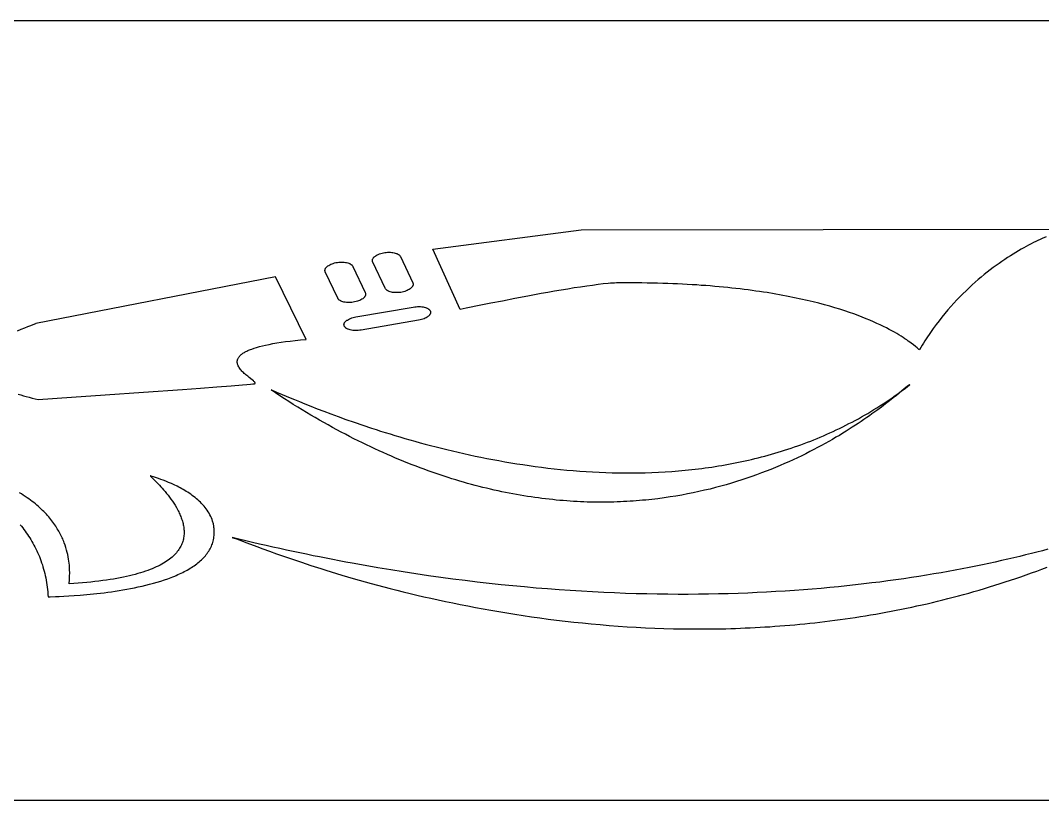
# Model space of a CAD drawing. Extents: x 3.2 to 84.5, y 37.4 to 61.3.
# Drawn here: x 25.96 to 40.37, y 50.27 to 61.27 of the extents above; entities that cross this region are included whole.
import ezdxf

# ---------------------------------------------------------------- set-up
doc = ezdxf.new("R2010")
doc.units = 0
doc.layers.add('IMPORT_-_LAMP', color=18, linetype='CONTINUOUS')

msp = doc.modelspace()

# ---------------------------------------------------------------- linework, layer by layer
at = {"layer": 'IMPORT_-_LAMP'}
for points in [[(23.443, 50.267), (23.443, 50.735), (3.192, 50.735), (3.193, 53.567), (3.193, 57.967), (3.193, 60.799), (23.443, 60.799), (23.442, 61.267), (43.692, 61.267), (43.692, 60.799), (63.942, 60.799), (63.942, 61.267), (84.192, 61.267), (84.192, 50.267), (63.942, 50.267), (63.942, 50.735), (43.692, 50.735), (43.692, 50.267)], [(31.074, 57.991), (31.094, 57.995), (31.114, 57.997), (31.133, 57.999), (31.153, 57.999), (31.172, 57.999), (31.19, 57.997), (31.207, 57.995), (31.224, 57.992), (31.24, 57.988), (31.254, 57.983), (31.261, 57.98), (31.267, 57.977), (31.274, 57.974), (31.279, 57.971), (31.285, 57.967), (31.29, 57.964), (31.295, 57.96), (31.299, 57.956), (31.303, 57.952), (31.306, 57.947), (31.309, 57.943), (31.312, 57.938), (31.487, 57.568), (31.489, 57.564), (31.491, 57.559), (31.492, 57.554), (31.492, 57.549), (31.492, 57.544), (31.492, 57.539), (31.491, 57.534), (31.489, 57.529), (31.487, 57.524), (31.485, 57.52), (31.482, 57.515), (31.479, 57.51), (31.475, 57.505), (31.471, 57.501), (31.466, 57.496), (31.461, 57.492), (31.456, 57.487), (31.45, 57.483), (31.438, 57.474), (31.424, 57.467), (31.409, 57.459), (31.393, 57.453), (31.375, 57.447), (31.356, 57.441), (31.337, 57.437), (31.317, 57.433), (31.297, 57.431), (31.277, 57.429), (31.258, 57.429), (31.239, 57.429), (31.22, 57.431), (31.203, 57.433), (31.186, 57.436), (31.171, 57.44), (31.156, 57.445), (31.149, 57.448), (31.143, 57.451), (31.137, 57.454), (31.131, 57.457), (31.125, 57.461), (31.12, 57.464), (31.115, 57.468), (31.111, 57.472), (31.107, 57.476), (31.104, 57.481), (31.101, 57.485), (31.098, 57.49), (30.923, 57.86), (30.921, 57.864), (30.919, 57.869), (30.919, 57.874), (30.918, 57.879), (30.918, 57.884), (30.919, 57.889), (30.92, 57.894), (30.921, 57.899), (30.923, 57.904), (30.926, 57.908), (30.928, 57.913), (30.932, 57.918), (30.935, 57.923), (30.939, 57.927), (30.944, 57.932), (30.949, 57.936), (30.954, 57.941), (30.96, 57.945), (30.972, 57.954), (30.986, 57.961), (31.001, 57.969), (31.018, 57.975), (31.035, 57.981), (31.054, 57.987)], [(30.404, 57.852), (30.425, 57.856), (30.444, 57.858), (30.464, 57.86), (30.484, 57.86), (30.502, 57.86), (30.521, 57.858), (30.538, 57.856), (30.555, 57.853), (30.57, 57.849), (30.585, 57.844), (30.592, 57.841), (30.598, 57.838), (30.604, 57.835), (30.61, 57.832), (30.616, 57.828), (30.621, 57.825), (30.626, 57.821), (30.63, 57.817), (30.634, 57.813), (30.637, 57.808), (30.64, 57.804), (30.643, 57.799), (30.818, 57.429), (30.82, 57.424), (30.822, 57.42), (30.823, 57.415), (30.823, 57.41), (30.823, 57.405), (30.822, 57.4), (30.821, 57.395), (30.82, 57.39), (30.818, 57.385), (30.816, 57.381), (30.813, 57.376), (30.809, 57.371), (30.806, 57.366), (30.802, 57.362), (30.797, 57.357), (30.792, 57.352), (30.787, 57.348), (30.781, 57.344), (30.769, 57.335), (30.755, 57.328), (30.74, 57.32), (30.723, 57.314), (30.706, 57.307), (30.687, 57.302), (30.668, 57.298), (30.647, 57.294), (30.627, 57.292), (30.608, 57.29), (30.588, 57.29), (30.57, 57.29), (30.551, 57.292), (30.534, 57.294), (30.517, 57.297), (30.502, 57.301), (30.487, 57.306), (30.48, 57.309), (30.474, 57.312), (30.467, 57.315), (30.462, 57.318), (30.456, 57.322), (30.451, 57.325), (30.446, 57.329), (30.442, 57.333), (30.438, 57.337), (30.435, 57.342), (30.432, 57.346), (30.429, 57.351), (30.254, 57.721), (30.252, 57.725), (30.25, 57.73), (30.249, 57.735), (30.249, 57.74), (30.249, 57.745), (30.25, 57.75), (30.251, 57.755), (30.252, 57.76), (30.254, 57.764), (30.256, 57.769), (30.259, 57.774), (30.263, 57.779), (30.266, 57.784), (30.27, 57.788), (30.275, 57.793), (30.28, 57.797), (30.285, 57.802), (30.291, 57.806), (30.303, 57.814), (30.317, 57.822), (30.332, 57.83), (30.349, 57.836), (30.366, 57.842), (30.385, 57.848)], [(30.521, 56.959), (30.519, 56.964), (30.518, 56.969), (30.517, 56.973), (30.517, 56.978), (30.518, 56.983), (30.519, 56.988), (30.52, 56.993), (30.522, 56.998), (30.524, 57.003), (30.527, 57.007), (30.531, 57.012), (30.534, 57.017), (30.538, 57.021), (30.543, 57.026), (30.548, 57.03), (30.553, 57.035), (30.559, 57.039), (30.565, 57.043), (30.579, 57.051), (30.594, 57.059), (30.61, 57.066), (30.627, 57.072), (30.645, 57.078), (30.665, 57.083), (30.685, 57.087), (31.495, 57.226), (31.516, 57.229), (31.536, 57.231), (31.556, 57.233), (31.576, 57.233), (31.596, 57.232), (31.614, 57.23), (31.632, 57.227), (31.649, 57.224), (31.665, 57.219), (31.679, 57.214), (31.686, 57.211), (31.692, 57.208), (31.698, 57.205), (31.704, 57.202), (31.709, 57.198), (31.714, 57.194), (31.719, 57.19), (31.723, 57.186), (31.727, 57.182), (31.73, 57.177), (31.733, 57.173), (31.735, 57.168), (31.736, 57.163), (31.738, 57.158), (31.738, 57.154), (31.738, 57.149), (31.738, 57.144), (31.737, 57.139), (31.735, 57.134), (31.734, 57.129), (31.731, 57.124), (31.728, 57.12), (31.725, 57.115), (31.721, 57.11), (31.717, 57.105), (31.713, 57.101), (31.708, 57.096), (31.702, 57.092), (31.696, 57.088), (31.69, 57.084), (31.677, 57.076), (31.662, 57.068), (31.646, 57.061), (31.629, 57.055), (31.61, 57.049), (31.591, 57.044), (31.57, 57.04), (30.761, 56.901), (30.74, 56.898), (30.719, 56.895), (30.699, 56.894), (30.679, 56.894), (30.66, 56.895), (30.641, 56.897), (30.624, 56.9), (30.607, 56.903), (30.591, 56.908), (30.577, 56.913), (30.57, 56.916), (30.563, 56.919), (30.557, 56.922), (30.551, 56.925), (30.546, 56.929), (30.541, 56.933), (30.537, 56.937), (30.533, 56.941), (30.529, 56.945), (30.526, 56.949), (30.523, 56.954)], [(29.489, 56.057), (29.492, 56.057), (29.497, 56.055), (29.513, 56.05), (29.536, 56.04), (29.566, 56.028), (29.648, 55.993), (29.757, 55.947), (29.821, 55.921), (29.891, 55.892), (29.968, 55.861), (30.05, 55.828), (30.139, 55.793), (30.232, 55.757), (30.332, 55.72), (30.437, 55.681), (30.546, 55.642), (30.661, 55.601), (30.781, 55.561), (30.905, 55.519), (30.969, 55.499), (31.034, 55.478), (31.1, 55.457), (31.167, 55.436), (31.235, 55.416), (31.304, 55.395), (31.374, 55.374), (31.445, 55.354), (31.517, 55.334), (31.59, 55.313), (31.664, 55.293), (31.739, 55.274), (31.815, 55.254), (31.891, 55.235), (31.969, 55.216), (32.047, 55.197), (32.126, 55.179), (32.205, 55.16), (32.286, 55.143), (32.367, 55.125), (32.449, 55.108), (32.532, 55.092), (32.615, 55.076), (32.699, 55.06), (32.784, 55.045), (32.869, 55.031), (32.955, 55.017), (33.041, 55.004), (33.128, 54.991), (33.215, 54.979), (33.303, 54.967), (33.392, 54.956), (33.481, 54.946), (33.57, 54.937), (33.66, 54.928), (33.75, 54.92), (33.841, 54.913), (33.932, 54.907), (34.023, 54.901), (34.115, 54.896), (34.207, 54.893), (34.299, 54.89), (34.391, 54.888), (34.484, 54.887), (34.577, 54.887), (34.67, 54.888), (34.764, 54.89), (34.857, 54.893), (34.951, 54.897), (35.044, 54.902), (35.138, 54.908), (35.232, 54.915), (35.326, 54.924), (35.42, 54.934), (35.467, 54.939), (35.514, 54.945), (35.561, 54.951), (35.608, 54.957), (35.656, 54.963), (35.703, 54.97), (35.75, 54.977), (35.797, 54.985), (35.844, 54.993), (35.89, 55.001), (35.937, 55.009), (35.984, 55.018), (36.031, 55.027), (36.078, 55.037), (36.125, 55.047), (36.172, 55.057), (36.219, 55.067), (36.265, 55.078), (36.312, 55.089), (36.359, 55.101), (36.405, 55.113), (36.452, 55.125), (36.498, 55.138), (36.545, 55.151), (36.591, 55.164), (36.637, 55.178), (36.684, 55.192), (36.73, 55.207), (36.776, 55.222), (36.822, 55.237), (36.868, 55.253), (36.914, 55.269), (36.96, 55.285), (37.006, 55.302), (37.051, 55.319), (37.097, 55.337), (37.142, 55.355), (37.188, 55.374), (37.233, 55.393), (37.278, 55.412), (37.324, 55.432), (37.369, 55.452), (37.414, 55.472), (37.458, 55.493), (37.503, 55.515), (37.548, 55.537), (37.592, 55.559), (37.637, 55.582), (37.681, 55.605), (37.725, 55.628), (37.769, 55.652), (37.813, 55.677), (37.857, 55.702), (37.901, 55.727), (37.944, 55.753), (37.987, 55.78), (38.031, 55.806), (38.074, 55.834), (38.117, 55.861), (38.16, 55.89), (38.202, 55.918), (38.245, 55.947), (38.287, 55.977), (38.329, 56.007), (38.371, 56.038), (38.413, 56.069), (38.455, 56.1), (38.497, 56.133), (38.494, 56.132), (38.49, 56.13), (38.485, 56.127), (38.478, 56.122), (38.461, 56.109), (38.44, 56.092), (38.382, 56.044), (38.305, 55.981), (38.259, 55.944), (38.209, 55.905), (38.153, 55.862), (38.094, 55.816), (38.029, 55.769), (37.96, 55.719), (37.924, 55.693), (37.887, 55.667), (37.848, 55.64), (37.809, 55.614), (37.768, 55.586), (37.727, 55.559), (37.684, 55.531), (37.64, 55.503), (37.595, 55.475), (37.548, 55.446), (37.501, 55.417), (37.453, 55.389), (37.403, 55.36), (37.353, 55.331), (37.301, 55.302), (37.249, 55.273), (37.195, 55.244), (37.14, 55.215), (37.085, 55.187), (37.028, 55.158), (36.97, 55.129), (36.911, 55.101), (36.851, 55.073), (36.79, 55.045), (36.728, 55.018), (36.665, 54.991), (36.601, 54.964), (36.536, 54.937), (36.47, 54.911), (36.403, 54.886), (36.335, 54.86), (36.266, 54.836), (36.196, 54.812), (36.125, 54.788), (36.053, 54.765), (35.98, 54.743), (35.906, 54.721), (35.831, 54.7), (35.755, 54.68), (35.678, 54.66), (35.6, 54.642), (35.522, 54.624), (35.442, 54.607), (35.361, 54.591), (35.28, 54.575), (35.197, 54.561), (35.114, 54.548), (35.03, 54.535), (34.944, 54.524), (34.858, 54.514), (34.815, 54.509), (34.771, 54.505), (34.727, 54.501), (34.683, 54.497), (34.639, 54.493), (34.594, 54.49), (34.55, 54.487), (34.505, 54.484), (34.459, 54.482), (34.414, 54.48), (34.368, 54.478), (34.323, 54.477), (34.276, 54.476), (34.23, 54.475), (34.184, 54.474), (34.137, 54.474), (34.09, 54.474), (34.043, 54.475), (33.995, 54.476), (33.948, 54.477), (33.9, 54.479), (33.852, 54.481), (33.804, 54.483), (33.755, 54.486), (33.706, 54.489), (33.658, 54.492), (33.608, 54.496), (33.559, 54.5), (33.51, 54.505), (33.46, 54.51), (33.41, 54.515), (33.36, 54.521), (33.309, 54.527), (33.259, 54.534), (33.208, 54.541), (33.157, 54.548), (33.106, 54.556), (33.054, 54.564), (33.003, 54.573), (32.951, 54.582), (32.899, 54.591), (32.847, 54.601), (32.794, 54.612), (32.742, 54.622), (32.689, 54.634), (32.636, 54.645), (32.583, 54.658), (32.529, 54.67), (32.475, 54.683), (32.422, 54.697), (32.368, 54.711), (32.313, 54.725), (32.259, 54.74), (32.204, 54.756), (32.15, 54.772), (32.095, 54.788), (32.039, 54.805), (31.984, 54.823), (31.928, 54.841), (31.873, 54.859), (31.817, 54.878), (31.76, 54.898), (31.704, 54.918), (31.647, 54.938), (31.591, 54.959), (31.534, 54.981), (31.477, 55.003), (31.419, 55.025), (31.362, 55.049), (31.304, 55.072), (31.246, 55.097), (31.188, 55.121), (31.13, 55.147), (31.071, 55.173), (31.013, 55.199), (30.954, 55.226), (30.895, 55.254), (30.836, 55.282), (30.777, 55.311), (30.717, 55.34), (30.657, 55.37), (30.597, 55.401), (30.537, 55.432), (30.477, 55.464), (30.417, 55.496), (30.356, 55.529), (30.295, 55.563), (30.234, 55.597), (30.173, 55.632), (30.112, 55.667), (30.05, 55.703), (29.989, 55.74), (29.927, 55.778), (29.865, 55.816), (29.802, 55.854), (29.74, 55.893), (29.677, 55.933), (29.615, 55.974), (29.552, 56.015)]]:
    msp.add_lwpolyline(points, close=True, dxfattribs=at)
for points in [[(40.417, 58.218), (40.361, 58.193), (40.332, 58.179), (40.301, 58.165), (40.27, 58.15), (40.237, 58.134), (40.204, 58.117), (40.17, 58.099), (40.135, 58.08), (40.1, 58.061), (40.063, 58.04), (40.027, 58.019), (39.989, 57.996), (39.951, 57.973), (39.912, 57.949), (39.872, 57.923), (39.833, 57.897), (39.792, 57.87), (39.752, 57.841), (39.711, 57.812), (39.669, 57.782), (39.627, 57.75), (39.585, 57.717), (39.543, 57.684), (39.501, 57.649), (39.458, 57.613), (39.415, 57.575), (39.372, 57.537), (39.33, 57.497), (39.287, 57.456), (39.244, 57.414), (39.201, 57.371), (39.158, 57.327), (39.116, 57.281), (39.074, 57.234), (39.031, 57.185), (38.99, 57.135), (38.948, 57.084), (38.907, 57.032), (38.866, 56.978), (38.826, 56.923), (38.805, 56.895), (38.786, 56.866), (38.766, 56.837), (38.746, 56.808), (38.726, 56.778), (38.707, 56.749), (38.688, 56.718), (38.669, 56.688), (38.65, 56.657), (38.631, 56.625), (38.628, 56.626), (38.624, 56.629), (38.613, 56.638), (38.597, 56.651), (38.575, 56.669), (38.548, 56.691), (38.514, 56.717), (38.494, 56.731), (38.473, 56.746), (38.451, 56.762), (38.426, 56.779), (38.4, 56.796), (38.372, 56.814), (38.342, 56.832), (38.311, 56.851), (38.277, 56.871), (38.241, 56.891), (38.203, 56.911), (38.164, 56.932), (38.122, 56.953), (38.078, 56.974), (38.031, 56.996), (37.983, 57.018), (37.932, 57.04), (37.879, 57.062), (37.824, 57.084), (37.766, 57.106), (37.705, 57.128), (37.643, 57.15), (37.578, 57.172), (37.51, 57.194), (37.439, 57.216), (37.366, 57.237), (37.291, 57.258), (37.212, 57.279), (37.131, 57.3), (37.047, 57.32), (36.96, 57.339), (36.871, 57.358), (36.778, 57.377), (36.682, 57.395), (36.584, 57.412), (36.482, 57.429), (36.43, 57.437), (36.377, 57.445), (36.324, 57.452), (36.27, 57.46), (36.215, 57.467), (36.159, 57.474), (36.102, 57.481), (36.044, 57.488), (35.986, 57.494), (35.927, 57.5), (35.867, 57.506), (35.806, 57.512), (35.745, 57.517), (35.682, 57.523), (35.619, 57.528), (35.555, 57.532), (35.49, 57.537), (35.424, 57.541), (35.357, 57.545), (35.29, 57.548), (35.221, 57.552), (35.152, 57.555), (35.082, 57.557), (35.011, 57.56), (34.939, 57.562), (34.866, 57.564), (34.792, 57.565), (34.717, 57.566), (34.642, 57.567), (34.565, 57.568), (34.488, 57.568), (34.409, 57.568), (34.385, 57.567), (34.36, 57.566), (34.332, 57.565), (34.303, 57.563), (34.273, 57.561), (34.241, 57.558), (34.172, 57.551), (34.099, 57.542), (34.021, 57.532), (33.939, 57.521), (33.853, 57.508), (33.765, 57.495), (33.674, 57.48), (33.581, 57.465), (33.487, 57.449), (33.392, 57.432), (33.297, 57.415), (33.108, 57.38), (32.924, 57.345), (32.75, 57.311), (32.59, 57.28), (32.449, 57.251), (32.24, 57.209), (32.157, 57.191), (31.769, 58.043), (33.861, 58.313), (40.685, 58.323)], [(25.923, 55.998), (25.96, 55.987), (25.998, 55.976), (26.037, 55.965), (26.078, 55.954), (26.12, 55.943), (26.163, 55.932), (26.208, 55.922), (26.677, 55.954), (27.149, 55.987), (27.692, 56.025), (28.239, 56.065), (28.494, 56.083), (28.726, 56.101), (28.926, 56.116), (29.086, 56.129), (29.149, 56.134), (29.199, 56.139), (29.234, 56.143), (29.255, 56.145), (29.26, 56.147), (29.263, 56.148), (29.264, 56.149), (29.265, 56.15), (29.266, 56.151), (29.267, 56.153), (29.267, 56.155), (29.266, 56.156), (29.266, 56.158), (29.263, 56.162), (29.259, 56.167), (29.255, 56.173), (29.248, 56.178), (29.241, 56.185), (29.225, 56.198), (29.183, 56.231), (29.16, 56.25), (29.136, 56.27), (29.124, 56.28), (29.112, 56.291), (29.101, 56.302), (29.089, 56.313), (29.079, 56.324), (29.068, 56.336), (29.058, 56.347), (29.049, 56.359), (29.041, 56.372), (29.034, 56.384), (29.027, 56.396), (29.022, 56.409), (29.018, 56.421), (29.016, 56.428), (29.015, 56.434), (29.014, 56.44), (29.013, 56.447), (29.013, 56.453), (29.013, 56.46), (29.014, 56.466), (29.015, 56.472), (29.016, 56.479), (29.018, 56.485), (29.02, 56.492), (29.022, 56.498), (29.026, 56.505), (29.029, 56.511), (29.033, 56.517), (29.038, 56.524), (29.043, 56.53), (29.048, 56.536), (29.054, 56.543), (29.061, 56.549), (29.068, 56.555), (29.076, 56.562), (29.084, 56.568), (29.093, 56.574), (29.103, 56.58), (29.113, 56.586), (29.124, 56.593), (29.135, 56.599), (29.147, 56.605), (29.16, 56.611), (29.173, 56.617), (29.187, 56.623), (29.202, 56.629), (29.217, 56.634), (29.25, 56.646), (29.286, 56.657), (29.325, 56.668), (29.368, 56.679), (29.413, 56.69), (29.462, 56.7), (29.514, 56.71), (29.57, 56.72), (29.63, 56.729), (29.693, 56.738), (29.76, 56.747), (29.831, 56.755), (29.906, 56.763), (29.985, 56.77), (29.551, 57.653), (26.175, 56.993), (26.173, 56.992), (26.169, 56.99), (26.154, 56.984), (26.097, 56.962), (26.057, 56.947), (26.012, 56.929), (25.962, 56.908), (25.908, 56.885)], [(25.953, 54.157), (25.971, 54.135), (25.988, 54.112), (26.006, 54.089), (26.023, 54.066), (26.039, 54.043), (26.056, 54.019), (26.072, 53.995), (26.087, 53.971), (26.103, 53.946), (26.118, 53.921), (26.132, 53.896), (26.147, 53.87), (26.16, 53.844), (26.174, 53.817), (26.187, 53.79), (26.199, 53.763), (26.212, 53.735), (26.223, 53.707), (26.234, 53.679), (26.245, 53.65), (26.255, 53.621), (26.265, 53.592), (26.274, 53.562), (26.283, 53.532), (26.292, 53.501), (26.299, 53.47), (26.306, 53.439), (26.313, 53.407), (26.319, 53.375), (26.325, 53.343), (26.33, 53.31), (26.334, 53.276), (26.338, 53.243), (26.341, 53.209), (26.343, 53.174), (26.345, 53.139), (26.354, 53.14), (26.375, 53.141), (26.451, 53.144), (26.504, 53.146), (26.566, 53.149), (26.637, 53.153), (26.715, 53.158), (26.8, 53.164), (26.89, 53.172), (26.938, 53.176), (26.986, 53.181), (27.035, 53.186), (27.086, 53.192), (27.137, 53.198), (27.189, 53.205), (27.241, 53.212), (27.294, 53.22), (27.348, 53.228), (27.402, 53.237), (27.456, 53.247), (27.51, 53.257), (27.564, 53.267), (27.618, 53.279), (27.672, 53.291), (27.725, 53.303), (27.778, 53.317), (27.831, 53.331), (27.883, 53.346), (27.935, 53.362), (27.985, 53.378), (28.035, 53.396), (28.083, 53.414), (28.107, 53.423), (28.131, 53.433), (28.154, 53.443), (28.177, 53.453), (28.2, 53.463), (28.222, 53.474), (28.244, 53.484), (28.266, 53.495), (28.287, 53.506), (28.308, 53.518), (28.328, 53.53), (28.348, 53.542), (28.368, 53.554), (28.387, 53.566), (28.405, 53.579), (28.424, 53.592), (28.441, 53.605), (28.458, 53.618), (28.475, 53.632), (28.491, 53.646), (28.507, 53.66), (28.522, 53.675), (28.536, 53.69), (28.55, 53.705), (28.564, 53.72), (28.576, 53.736), (28.589, 53.751), (28.6, 53.768), (28.611, 53.784), (28.621, 53.801), (28.631, 53.818), (28.64, 53.835), (28.648, 53.853), (28.655, 53.871), (28.662, 53.889), (28.668, 53.907), (28.673, 53.926), (28.678, 53.945), (28.682, 53.965), (28.685, 53.985), (28.687, 54.005), (28.688, 54.025), (28.689, 54.039), (28.689, 54.052), (28.689, 54.066), (28.688, 54.079), (28.687, 54.092), (28.686, 54.105), (28.685, 54.118), (28.683, 54.131), (28.681, 54.144), (28.678, 54.156), (28.676, 54.168), (28.673, 54.181), (28.67, 54.193), (28.666, 54.205), (28.658, 54.228), (28.649, 54.252), (28.639, 54.274), (28.628, 54.296), (28.616, 54.318), (28.604, 54.339), (28.59, 54.36), (28.576, 54.38), (28.561, 54.4), (28.545, 54.419), (28.528, 54.438), (28.511, 54.456), (28.494, 54.474), (28.475, 54.491), (28.457, 54.508), (28.438, 54.524), (28.418, 54.54), (28.398, 54.556), (28.378, 54.571), (28.357, 54.586), (28.337, 54.6), (28.316, 54.614), (28.294, 54.627), (28.273, 54.64), (28.252, 54.652), (28.23, 54.664), (28.209, 54.676), (28.188, 54.687), (28.167, 54.698), (28.125, 54.718), (28.084, 54.737), (28.044, 54.754), (28.006, 54.77), (27.97, 54.784), (27.936, 54.796), (27.905, 54.807), (27.876, 54.817), (27.83, 54.832), (27.799, 54.841), (27.791, 54.844), (27.787, 54.846), (27.787, 54.845), (27.788, 54.844), (27.791, 54.84), (27.803, 54.828), (27.823, 54.808), (27.849, 54.782), (27.881, 54.751), (27.916, 54.713), (27.935, 54.693), (27.955, 54.671), (27.975, 54.648), (27.995, 54.624), (28.016, 54.599), (28.037, 54.573), (28.058, 54.546), (28.078, 54.519), (28.098, 54.49), (28.118, 54.461), (28.137, 54.431), (28.155, 54.4), (28.172, 54.369), (28.18, 54.353), (28.188, 54.337), (28.196, 54.321), (28.203, 54.305), (28.21, 54.289), (28.217, 54.273), (28.223, 54.256), (28.229, 54.24), (28.235, 54.223), (28.24, 54.207), (28.244, 54.19), (28.249, 54.173), (28.252, 54.157), (28.256, 54.14), (28.258, 54.123), (28.261, 54.106), (28.262, 54.089), (28.263, 54.073), (28.264, 54.056), (28.264, 54.039), (28.263, 54.022), (28.262, 54.005), (28.26, 53.989), (28.257, 53.972), (28.254, 53.955), (28.25, 53.939), (28.245, 53.922), (28.24, 53.905), (28.233, 53.889), (28.226, 53.873), (28.219, 53.856), (28.21, 53.84), (28.201, 53.824), (28.19, 53.808), (28.179, 53.793), (28.167, 53.777), (28.155, 53.761), (28.141, 53.746), (28.126, 53.731), (28.11, 53.715), (28.094, 53.7), (28.076, 53.686), (28.058, 53.671), (28.038, 53.657), (28.017, 53.642), (27.996, 53.628), (27.973, 53.614), (27.949, 53.601), (27.924, 53.587), (27.898, 53.574), (27.871, 53.561), (27.843, 53.548), (27.813, 53.536), (27.783, 53.524), (27.751, 53.512), (27.718, 53.5), (27.683, 53.489), (27.648, 53.478), (27.611, 53.467), (27.573, 53.456), (27.533, 53.446), (27.492, 53.436), (27.45, 53.426), (27.407, 53.417), (27.362, 53.408), (27.315, 53.399), (27.268, 53.391), (27.219, 53.383), (27.168, 53.376), (27.116, 53.368), (27.062, 53.362), (27.007, 53.355), (26.951, 53.349), (26.893, 53.344), (26.833, 53.338), (26.772, 53.333), (26.709, 53.329), (26.644, 53.325), (26.644, 53.326), (26.644, 53.327), (26.643, 53.331), (26.644, 53.344), (26.646, 53.365), (26.648, 53.392), (26.649, 53.426), (26.65, 53.445), (26.651, 53.465), (26.651, 53.487), (26.65, 53.51), (26.649, 53.535), (26.648, 53.56), (26.646, 53.587), (26.643, 53.615), (26.64, 53.643), (26.635, 53.673), (26.63, 53.704), (26.624, 53.735), (26.616, 53.767), (26.607, 53.8), (26.598, 53.834), (26.586, 53.868), (26.574, 53.903), (26.567, 53.92), (26.56, 53.938), (26.552, 53.956), (26.544, 53.974), (26.536, 53.991), (26.527, 54.01), (26.518, 54.028), (26.508, 54.046), (26.498, 54.064), (26.487, 54.082), (26.476, 54.101), (26.465, 54.119), (26.453, 54.138), (26.44, 54.156), (26.427, 54.175), (26.414, 54.193), (26.4, 54.212), (26.385, 54.23), (26.37, 54.249), (26.355, 54.267), (26.338, 54.286), (26.322, 54.304), (26.304, 54.323), (26.287, 54.341), (26.268, 54.359), (26.249, 54.378), (26.229, 54.396), (26.209, 54.414), (26.188, 54.432), (26.167, 54.45), (26.144, 54.468), (26.121, 54.486), (26.098, 54.503), (26.074, 54.521), (26.049, 54.538), (26.023, 54.556), (25.997, 54.573), (25.97, 54.59), (25.942, 54.607)], [(40.442, 53.811), (40.365, 53.79), (40.287, 53.77), (40.208, 53.75), (40.127, 53.73), (40.045, 53.71), (39.961, 53.69), (39.875, 53.67), (39.788, 53.65), (39.699, 53.63), (39.609, 53.611), (39.517, 53.591), (39.424, 53.572), (39.329, 53.553), (39.233, 53.534), (39.135, 53.516), (39.036, 53.498), (38.935, 53.48), (38.833, 53.462), (38.729, 53.445), (38.623, 53.428), (38.517, 53.411), (38.408, 53.395), (38.299, 53.379), (38.187, 53.364), (38.074, 53.349), (37.96, 53.335), (37.845, 53.321), (37.727, 53.307), (37.609, 53.294), (37.489, 53.282), (37.367, 53.27), (37.244, 53.259), (37.12, 53.248), (36.994, 53.239), (36.867, 53.229), (36.738, 53.221), (36.608, 53.213), (36.476, 53.205), (36.343, 53.199), (36.209, 53.193), (36.073, 53.188), (35.935, 53.184), (35.797, 53.18), (35.656, 53.178), (35.515, 53.176), (35.372, 53.175), (35.228, 53.175), (35.082, 53.176), (34.935, 53.178), (34.786, 53.181), (34.637, 53.184), (34.485, 53.189), (34.333, 53.195), (34.179, 53.201), (34.023, 53.209), (33.867, 53.218), (33.708, 53.228), (33.549, 53.239), (33.388, 53.251), (33.226, 53.264), (33.063, 53.279), (32.898, 53.294), (32.732, 53.311), (32.564, 53.329), (32.395, 53.348), (32.225, 53.369), (32.054, 53.391), (31.881, 53.414), (31.707, 53.438), (31.531, 53.464), (31.354, 53.491), (31.176, 53.52), (30.997, 53.549), (30.816, 53.581), (30.634, 53.613), (30.543, 53.63), (30.451, 53.648), (30.359, 53.665), (30.267, 53.683), (30.174, 53.702), (30.081, 53.72), (29.987, 53.74), (29.894, 53.759), (29.8, 53.779), (29.705, 53.799), (29.611, 53.82), (29.516, 53.841), (29.42, 53.862), (29.325, 53.884), (29.229, 53.907), (29.133, 53.929), (29.036, 53.952), (28.939, 53.976), (28.944, 53.975), (28.95, 53.974), (28.96, 53.971), (28.971, 53.967), (29.002, 53.956), (29.041, 53.942), (29.148, 53.901), (29.291, 53.848), (29.375, 53.817), (29.468, 53.783), (29.568, 53.747), (29.677, 53.709), (29.794, 53.669), (29.918, 53.627), (30.05, 53.583), (30.189, 53.539), (30.261, 53.516), (30.335, 53.493), (30.411, 53.47), (30.488, 53.447), (30.568, 53.424), (30.649, 53.4), (30.731, 53.376), (30.816, 53.353), (30.901, 53.329), (30.989, 53.305), (31.078, 53.282), (31.169, 53.258), (31.261, 53.235), (31.354, 53.211), (31.45, 53.188), (31.546, 53.165), (31.644, 53.142), (31.744, 53.12), (31.845, 53.097), (31.947, 53.075), (32.051, 53.053), (32.156, 53.032), (32.263, 53.011), (32.37, 52.99), (32.479, 52.97), (32.59, 52.95), (32.701, 52.931), (32.814, 52.912), (32.928, 52.894), (33.043, 52.876), (33.159, 52.859), (33.277, 52.843), (33.395, 52.827), (33.515, 52.812), (33.636, 52.798), (33.758, 52.784), (33.88, 52.771), (34.004, 52.759), (34.129, 52.748), (34.255, 52.737), (34.382, 52.728), (34.509, 52.719), (34.638, 52.712), (34.767, 52.705), (34.898, 52.699), (35.029, 52.695), (35.161, 52.691), (35.294, 52.689), (35.427, 52.687), (35.562, 52.687), (35.697, 52.688), (35.765, 52.689), (35.833, 52.69), (35.901, 52.691), (35.969, 52.693), (36.038, 52.695), (36.106, 52.698), (36.175, 52.701), (36.244, 52.704), (36.313, 52.707), (36.383, 52.711), (36.452, 52.715), (36.522, 52.719), (36.591, 52.724), (36.661, 52.729), (36.731, 52.735), (36.802, 52.74), (36.872, 52.747), (36.942, 52.753), (37.013, 52.76), (37.084, 52.767), (37.154, 52.775), (37.225, 52.783), (37.297, 52.791), (37.368, 52.8), (37.439, 52.809), (37.511, 52.819), (37.582, 52.829), (37.654, 52.839), (37.725, 52.85), (37.797, 52.861), (37.869, 52.872), (37.941, 52.884), (38.014, 52.897), (38.086, 52.909), (38.158, 52.922), (38.231, 52.936), (38.303, 52.95), (38.376, 52.965), (38.448, 52.979), (38.521, 52.995), (38.594, 53.011), (38.667, 53.027), (38.74, 53.043), (38.813, 53.061), (38.886, 53.078), (38.959, 53.096), (39.032, 53.115), (39.105, 53.134), (39.179, 53.153), (39.252, 53.173), (39.325, 53.193), (39.399, 53.214), (39.472, 53.236), (39.546, 53.257), (39.62, 53.28), (39.693, 53.303), (39.767, 53.326), (39.84, 53.35), (39.914, 53.374), (39.988, 53.399), (40.062, 53.424), (40.135, 53.45), (40.209, 53.476), (40.283, 53.503), (40.357, 53.531), (40.43, 53.559)]]:
    msp.add_lwpolyline(points, dxfattribs=at)

doc.saveas('drawing.dxf')
